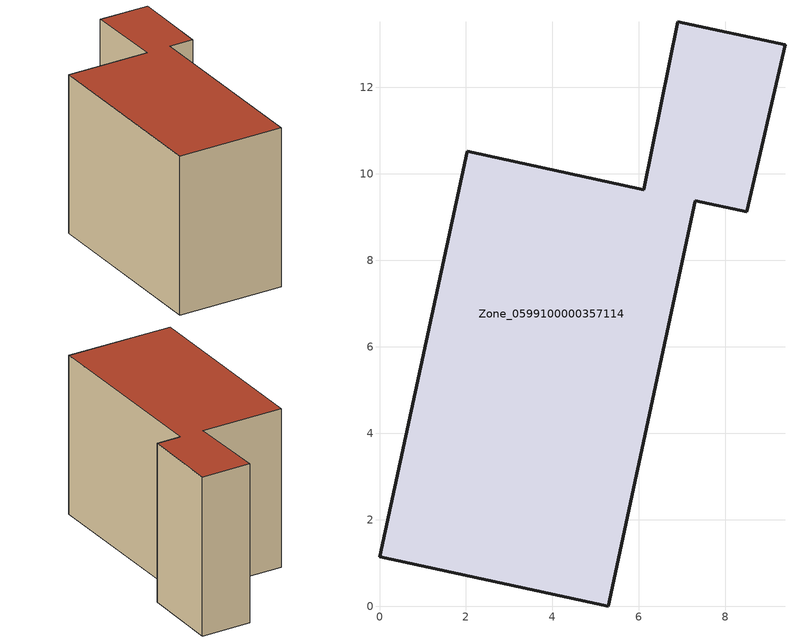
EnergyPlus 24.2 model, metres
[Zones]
Zone_0599100000357114
 floor ground (C_G): 6.89,13.51 9.38,12.98 8.49,9.12 7.3,9.38 5.29,0 0,1.14 2.03,10.52 6.11,9.63 z0
 wall outside (C_F): 2.03,10.52 0,1.14 5.29,0 7.3,9.38 8.49,9.12 9.38,12.98 6.89,13.51 6.11,9.63 2.03,10.52 z0:8.1
 roof outside (C_R): 6.89,13.51 6.11,9.63 2.03,10.52 0,1.14 5.29,0 7.3,9.38 8.49,9.12 9.38,12.98 z8.1
[BUILDING]
Pand.0599100000357114: North Axis=0; Terrain=City; Loads Convergence Tolerance Value=0.04; Temperature Convergence Tolerance Value=0.4; Solar Distribution=FullExterior; Maximum Number of Warmup Days=25; Minimum Number of Warmup Days=1
[Site:Location]
Rotterdam.The.Hague.AP_ZH_NLD Design_Conditions: Latitude=51.96; Longitude=4.45; Time Zone=1; Elevation=-4.5
[SITE:GROUNDTEMPERATURE:BUILDINGSURFACE]
18, 18, 18, 18, 18, 18, 18, 18, 18, 18, 18, 18
[MATERIAL] Thermal Absorptance=0.9; Solar Absorptance=0.7; Visible Absorptance=0.7
Name | Roughness | Thickness | Conductivity | Density | Specific Heat
G.TI.1992-2005 | MediumSmooth | 0.15 | 0.06 | 540 | 1210
F.TI.1992-2005 | Rough | 0.3 | 0.12 | 1920 | 840
R.TI.1992-2005 | MediumRough | 0.2 | 0.08 | 1500 | 1000
[CONSTRUCTION]
C_G: G.TI.1992-2005
C_F: F.TI.1992-2005
C_R: R.TI.1992-2005
[ZONE]
Zone_0599100000357114: Type=1; Multiplier=1; Ceiling Height=Autocalculate; Volume=Autocalculate; Floor Area=autocalculate; Part of Total Floor Area=Yes
[ZONEINFILTRATION:DESIGNFLOWRATE]
Infil_Zone_0599100000357114: Zone or ZoneList or Space or SpaceList=Zone_0599100000357114; Schedule=AlwaysOn; Design Flow Rate Calculation Method=Flow/Area; Flow Rate per Floor Area=0.0015; Constant Term Coefficient=1; Temperature Term Coefficient=0; Velocity Term Coefficient=0; Velocity Squared Term Coefficient=0
[HVACTEMPLATE:ZONE:IDEALLOADSAIRSYSTEM]
Zone_0599100000357114: Maximum Heating Supply Air Temperature=50; Minimum Cooling Supply Air Temperature=13; Maximum Heating Supply Air Humidity Ratio=0.0156; Minimum Cooling Supply Air Humidity Ratio=0.0077; Heating Limit=NoLimit; Cooling Limit=NoLimit; Dehumidification Control Type=ConstantSensibleHeatRatio; Cooling Sensible Heat Ratio=0.7; Dehumidification Setpoint=60; Humidification Control Type=None; Humidification Setpoint=30; Outdoor Air Method=None; Outdoor Air Flow Rate per Person=0.00944; Outdoor Air Flow Rate per Zone Floor Area=0; Outdoor Air Flow Rate per Zone=0; Demand Controlled Ventilation Type=None; Outdoor Air Economizer Type=NoEconomizer; Heat Recovery Type=None; Sensible Heat Recovery Effectiveness=0.7; Latent Heat Recovery Effectiveness=0.65
[ZONECONTROL:THERMOSTAT]
ThermostatControl_Zone_0599100000357114: Zone or ZoneList=Zone_0599100000357114; Control Type Schedule=DualSetpointControlType; Control 1=Thermostat_Zone_0599100000357114; Temperature Difference Between Cutout And Setpoint=0
[THERMOSTATSETPOINT:DUALSETPOINT]
Thermostat_Zone_0599100000357114: Heating Setpoint Temperature Schedule=HeatingSetpoint_Zone_0599100000357114; Cooling Setpoint Temperature Schedule=CoolingSetpoint_Zone_0599100000357114
[SCHEDULE:COMPACT]
HeatingSetpoint_Zone_0599100000357114: Through: 12/31, For: AllDays, Until: 24:00, 21
CoolingSetpoint_Zone_0599100000357114: Through: 12/31, For: AllDays, Until: 24:00, 24
DualSetpointControlType: Through: 12/31, For: AllDays, Until: 24:00, 4
AlwaysOn: Through: 12/31, For: AllDays, Until: 24:00, 1
